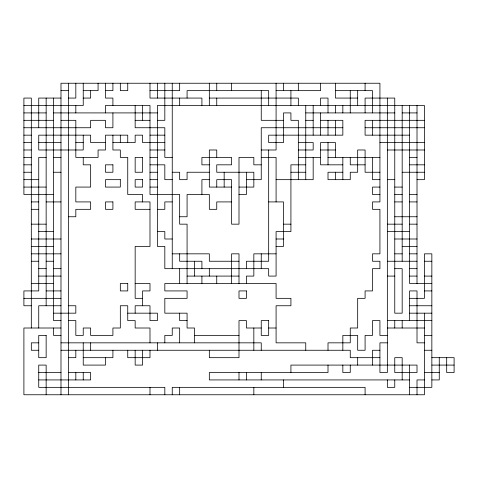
<?xml version="1.0" encoding="UTF-8"?>
<svg xmlns="http://www.w3.org/2000/svg" width="478" height="478" viewBox="0 0 478 478"><rect width="100%" height="100%" fill="white"/><g stroke="black" fill="none" stroke-linecap="round" stroke-linejoin="round"><path stroke-width="0.72" d="M60.987 90.653L68.402 90.653M83.238 90.653L98.074 90.653L98.074 83.238M105.489 90.653L112.91 90.653L112.91 83.238M149.99 90.653L179.662 90.653L179.662 83.238M276.087 90.653L320.589 90.653L320.589 83.238M335.425 90.653L372.511 90.653L372.511 112.91M60.987 98.074L38.736 98.074L38.736 127.74M68.402 98.074L75.823 98.074L75.823 83.238M83.238 98.074L90.653 98.074L90.653 90.653M209.328 98.074L298.338 98.074L298.338 105.489M357.675 98.074L335.425 98.074L335.425 83.238M23.9 105.489L83.238 105.489L83.238 83.238M23.9 112.91L46.151 112.91M53.572 112.91L157.411 112.91M305.753 112.91L394.762 112.91M402.177 112.91L417.013 112.91M23.9 120.325L53.572 120.325M60.987 120.325L75.823 120.325L75.823 157.411L98.074 157.411L98.074 149.99L105.489 149.99L105.489 135.16L127.74 135.16L127.74 142.575M135.16 120.325L149.99 120.325M157.411 120.325L164.826 120.325L164.826 83.238M283.502 120.325L261.251 120.325L261.251 90.653M305.753 120.325L313.174 120.325M320.589 120.325L342.84 120.325L342.84 135.16L268.672 135.16L268.672 142.575L283.502 142.575L283.502 112.91L290.923 112.91L290.923 120.325L298.338 120.325L298.338 179.662M424.428 120.325L365.09 120.325L365.09 135.16L409.598 135.16M23.9 127.74L90.653 127.74L90.653 120.325L105.489 120.325L105.489 127.74L112.91 127.74L112.91 112.91M342.84 127.74L261.251 127.74L261.251 179.662L246.415 179.662M365.09 127.74L424.428 127.74M23.9 135.16L31.315 135.16M149.99 135.16L164.826 135.16M23.9 142.575L31.315 142.575M38.736 142.575L60.987 142.575M75.823 142.575L83.238 142.575M105.489 142.575L90.653 142.575L90.653 135.16L38.736 135.16L38.736 149.99L83.238 149.99L83.238 135.16M112.91 142.575L135.16 142.575L135.16 135.16L142.575 135.16L142.575 142.575L164.826 142.575M298.338 142.575L313.174 142.575L313.174 149.99L298.338 149.99M379.926 142.575L424.428 142.575M23.9 149.99L31.315 149.99M149.99 149.99L164.826 149.99M261.251 149.99L276.087 149.99L276.087 83.238M320.589 149.99L335.425 149.99M387.347 149.99L424.428 149.99M23.9 157.411L31.315 157.411M46.151 157.411L38.736 157.411L38.736 290.923L23.9 290.923L23.9 305.753L31.315 305.753M53.572 157.411L60.987 157.411M149.99 157.411L157.411 157.411M172.247 157.411L164.826 157.411L164.826 127.74L135.16 127.74L135.16 105.489M261.251 157.411L276.087 157.411L276.087 201.913M298.338 157.411L320.589 157.411M328.01 157.411L379.926 157.411M409.598 157.411L417.013 157.411M23.9 164.826L31.315 164.826M149.99 164.826L164.826 164.826L164.826 179.662L172.247 179.662M209.328 164.826L201.913 164.826L201.913 157.411L231.585 157.411L231.585 164.826L216.749 164.826L216.749 172.247L253.836 172.247L253.836 187.077L239 187.077M261.251 164.826L253.836 164.826L253.836 157.411L239 157.411L239 224.164L231.585 224.164L231.585 179.662L216.749 179.662L216.749 187.077M305.753 164.826L290.923 164.826L290.923 231.585L276.087 231.585L276.087 276.087L268.672 276.087L268.672 268.672L164.826 268.672L164.826 246.415L157.411 246.415L157.411 105.489L424.428 105.489L424.428 179.662L417.013 179.662M342.84 164.826L320.589 164.826L320.589 142.575L335.425 142.575L335.425 157.411M365.09 164.826L350.26 164.826L350.26 157.411M409.598 164.826L424.428 164.826M23.9 172.247L31.315 172.247M53.572 172.247L60.987 172.247M149.99 172.247L157.411 172.247M172.247 172.247L179.662 172.247L179.662 179.662L187.077 179.662L187.077 172.247L209.328 172.247M290.923 172.247L305.753 172.247M342.84 172.247L328.01 172.247L328.01 179.662L350.26 179.662L350.26 172.247L357.675 172.247L357.675 149.99L365.09 149.99L365.09 172.247L379.926 172.247M402.177 172.247L424.428 172.247M23.9 179.662L38.736 179.662M149.99 179.662L157.411 179.662M209.328 179.662L201.913 179.662L201.913 194.498M276.087 179.662L313.174 179.662L313.174 157.411M379.926 179.662L372.511 179.662L372.511 157.411M387.347 179.662L394.762 179.662M23.9 187.077L46.151 187.077M149.99 187.077L157.411 187.077M231.585 187.077L209.328 187.077L209.328 149.99L216.749 149.99L216.749 157.411M379.926 187.077L372.511 187.077L372.511 194.498L379.926 194.498M394.762 187.077L402.177 187.077M53.572 194.498L23.9 194.498L23.9 98.074L31.315 98.074L31.315 328.01M239 194.498L246.415 194.498L246.415 172.247M394.762 194.498L402.177 194.498M409.598 194.498L417.013 194.498M31.315 201.913L38.736 201.913M46.151 201.913L60.987 201.913M172.247 201.913L164.826 201.913L164.826 209.328L157.411 209.328M231.585 201.913L216.749 201.913L216.749 209.328L209.328 209.328L209.328 194.498L187.077 194.498L187.077 216.749L179.662 216.749M268.672 201.913L283.502 201.913L283.502 246.415L276.087 246.415M394.762 201.913L402.177 201.913M409.598 201.913L417.013 201.913M31.315 209.328L38.736 209.328M149.99 209.328L135.16 209.328L135.16 201.913L149.99 201.913L149.99 246.415L135.16 246.415L135.16 298.338L142.575 298.338M68.402 216.749L75.823 216.749L75.823 209.328L90.653 209.328L90.653 201.913L75.823 201.913L75.823 187.077L90.653 187.077L90.653 164.826L83.238 164.826L83.238 157.411M394.762 216.749L417.013 216.749M31.315 224.164L46.151 224.164M283.502 224.164L290.923 224.164M387.347 224.164L402.177 224.164M409.598 224.164L417.013 224.164M38.736 231.585L53.572 231.585M157.411 231.585L164.826 231.585L164.826 239L172.247 239M387.347 231.585L409.598 231.585M31.315 239L60.987 239M276.087 239L283.502 239M394.762 239L417.013 239M31.315 246.415L53.572 246.415M402.177 246.415L417.013 246.415M31.315 253.836L60.987 253.836M172.247 253.836L209.328 253.836L209.328 261.251L239 261.251M276.087 253.836L253.836 253.836L253.836 276.087L246.415 276.087L246.415 283.502M394.762 253.836L402.177 253.836M409.598 253.836L417.013 253.836M31.315 261.251L38.736 261.251M46.151 261.251L53.572 261.251M387.347 261.251L417.013 261.251M424.428 261.251L431.849 261.251M38.736 268.672L46.151 268.672M53.572 268.672L60.987 268.672M394.762 268.672L402.177 268.672L402.177 313.174L394.762 313.174L394.762 98.074L365.09 98.074L365.09 112.91M409.598 268.672L417.013 268.672M38.736 276.087L60.987 276.087M187.077 276.087L239 276.087M387.347 276.087L394.762 276.087M409.598 276.087L417.013 276.087M424.428 276.087L431.849 276.087M31.315 283.502L53.572 283.502M135.16 283.502L149.99 283.502L149.99 290.923L142.575 290.923L142.575 305.753M431.849 283.502L409.598 283.502L409.598 105.489M46.151 290.923L60.987 290.923M424.428 290.923L431.849 290.923M23.9 298.338L60.987 298.338M409.598 298.338L424.428 298.338L424.428 253.836L431.849 253.836L431.849 387.347L409.598 387.347M60.987 305.753L38.736 305.753L38.736 328.01M68.402 305.753L75.823 305.753L75.823 313.174L53.572 313.174M409.598 305.753L431.849 305.753M127.74 313.174L157.411 313.174L157.411 320.589L149.99 320.589L149.99 305.753L135.16 305.753L135.16 313.174M409.598 313.174L431.849 313.174M60.987 320.589L53.572 320.589L53.572 98.074M68.402 320.589L75.823 320.589L75.823 335.425L83.238 335.425L83.238 328.01L90.653 328.01L90.653 335.425L112.91 335.425L112.91 328.01L120.325 328.01L120.325 305.753L127.74 305.753L127.74 320.589L135.16 320.589L135.16 328.01L149.99 328.01L149.99 342.84M187.077 320.589L179.662 320.589L179.662 313.174M387.347 320.589L431.849 320.589M60.987 328.01L23.9 328.01L23.9 394.762L424.428 394.762L424.428 313.174M261.251 328.01L246.415 328.01L246.415 320.589L239 320.589L239 357.675L209.328 357.675L209.328 350.26M268.672 328.01L276.087 328.01M387.347 328.01L424.428 328.01M60.987 335.425L53.572 335.425L53.572 328.01M194.498 335.425L239 335.425M387.347 335.425L379.926 335.425L379.926 320.589L372.511 320.589L372.511 335.425L365.09 335.425L365.09 350.26L357.675 350.26L357.675 335.425L342.84 335.425L342.84 350.26M424.428 335.425L431.849 335.425M38.736 342.84L31.315 342.84L31.315 350.26L38.736 350.26M60.987 342.84L261.251 342.84L261.251 350.26M387.347 342.84L379.926 342.84L379.926 372.511L387.347 372.511L387.347 98.074M424.428 342.84L417.013 342.84L417.013 290.923L409.598 290.923L409.598 320.589M60.987 350.26L350.26 350.26L350.26 357.675L379.926 357.675M379.926 350.26L372.511 350.26L372.511 365.09M424.428 350.26L431.849 350.26M68.402 357.675L75.823 357.675L75.823 350.26M83.238 357.675L112.91 357.675L112.91 350.26M431.849 357.675L454.1 357.675L454.1 372.511L446.685 372.511L446.685 357.675M431.849 365.09L454.1 365.09M38.736 372.511L60.987 372.511M68.402 372.511L90.653 372.511L90.653 379.926L38.736 379.926M424.428 372.511L439.264 372.511M409.598 379.926L209.328 379.926L209.328 372.511L328.01 372.511L328.01 365.09M424.428 379.926L417.013 379.926L417.013 394.762M431.849 379.926L439.264 379.926L439.264 357.675M417.013 105.489L417.013 283.502M409.598 365.09L409.598 394.762M402.177 105.489L402.177 261.251M402.177 320.589L402.177 328.01M402.177 379.926L402.177 357.675L394.762 357.675L394.762 372.511L417.013 372.511L417.013 365.09L290.923 365.09L290.923 372.511M394.762 320.589L394.762 328.01M394.762 379.926L394.762 387.347L387.347 387.347L387.347 379.926M372.511 120.325L372.511 135.16M365.09 83.238L365.09 90.653M365.09 394.762L365.09 387.347L172.247 387.347L172.247 394.762M357.675 90.653L357.675 105.489M357.675 357.675L357.675 365.09M350.26 90.653L350.26 112.91M350.26 365.09L350.26 372.511L342.84 372.511L342.84 365.09M342.84 105.489L342.84 112.91M342.84 157.411L342.84 179.662M335.425 105.489L335.425 112.91M335.425 120.325L335.425 135.16M335.425 172.247L335.425 179.662M328.01 112.91L328.01 98.074L320.589 98.074L320.589 105.489M328.01 120.325L328.01 135.16M328.01 142.575L328.01 164.826M328.01 350.26L328.01 342.84L350.26 342.84L350.26 328.01L357.675 328.01L357.675 298.338L365.09 298.338L365.09 290.923L372.511 290.923L372.511 268.672L379.926 268.672L379.926 261.251L372.511 261.251L372.511 253.836L379.926 253.836L379.926 209.328L372.511 209.328L372.511 201.913L379.926 201.913L379.926 83.238L60.987 83.238L60.987 394.762M320.589 112.91L320.589 135.16M313.174 105.489L313.174 135.16M305.753 105.489L305.753 179.662M305.753 350.26L305.753 342.84L276.087 342.84L276.087 305.753L290.923 305.753L290.923 298.338L276.087 298.338L276.087 283.502L164.826 283.502L164.826 290.923L187.077 290.923L187.077 298.338L164.826 298.338L164.826 313.174L187.077 313.174L187.077 328.01L194.498 328.01L194.498 342.84M298.338 83.238L298.338 90.653M290.923 90.653L290.923 105.489M283.502 83.238L283.502 90.653M283.502 379.926L283.502 387.347M268.672 105.489L268.672 90.653L187.077 90.653L187.077 98.074M268.672 149.99L268.672 261.251L246.415 261.251L246.415 268.672M261.251 253.836L261.251 268.672M261.251 372.511L261.251 379.926M253.836 328.01L253.836 350.26M253.836 387.347L253.836 394.762M246.415 372.511L246.415 379.926M239 283.502L239 253.836L231.585 253.836L231.585 283.502M239 372.511L239 379.926M231.585 83.238L231.585 90.653M224.164 172.247L224.164 187.077M216.749 83.238L216.749 90.653M216.749 98.074L216.749 105.489M216.749 276.087L216.749 283.502M209.328 83.238L209.328 105.489M209.328 268.672L209.328 276.087M201.913 105.489L201.913 98.074L149.99 98.074L149.99 83.238M201.913 268.672L201.913 261.251L179.662 261.251L179.662 253.836M201.913 276.087L201.913 283.502M194.498 261.251L194.498 276.087M187.077 283.502L187.077 224.164L179.662 224.164L179.662 194.498L149.99 194.498L149.99 105.489L105.489 105.489L105.489 112.91M179.662 98.074L179.662 105.489M179.662 268.672L179.662 283.502M179.662 342.84L179.662 328.01L172.247 328.01L172.247 335.425L164.826 335.425L164.826 342.84M179.662 387.347L179.662 394.762M172.247 83.238L172.247 268.672M164.826 394.762L164.826 387.347L38.736 387.347L38.736 365.09L46.151 365.09L46.151 394.762M157.411 83.238L157.411 98.074M157.411 342.84L157.411 350.26M149.99 350.26L149.99 357.675L127.74 357.675L127.74 350.26M149.99 387.347L149.99 394.762M142.575 105.489L142.575 120.325M142.575 201.913L142.575 194.498L127.74 194.498L127.74 157.411L120.325 157.411L120.325 149.99L112.91 149.99L112.91 135.16M142.575 350.26L142.575 365.09L135.16 365.09L135.16 350.26M127.74 83.238L127.74 90.653L120.325 90.653L120.325 83.238M120.325 135.16L120.325 142.575M112.91 105.489L112.91 98.074L105.489 98.074L105.489 83.238M105.489 357.675L105.489 365.09L83.238 365.09L83.238 342.84M90.653 342.84L90.653 350.26M83.238 372.511L83.238 379.926M75.823 105.489L75.823 112.91M75.823 372.511L75.823 379.926M68.402 83.238L68.402 394.762M46.151 98.074L46.151 305.753M142.575 157.411L135.16 157.411L135.16 172.247L142.575 172.247L142.575 157.411M112.91 164.826L105.489 164.826L105.489 172.247L112.91 172.247L112.91 164.826M120.325 179.662L105.489 179.662L105.489 187.077L120.325 187.077L120.325 179.662M142.575 179.662L135.16 179.662L135.16 187.077L142.575 187.077L142.575 179.662M112.91 201.913L105.489 201.913L105.489 209.328L112.91 209.328L112.91 201.913M127.74 283.502L120.325 283.502L120.325 290.923L127.74 290.923L127.74 283.502M246.415 290.923L239 290.923L239 298.338L246.415 298.338L246.415 290.923M268.672 320.589L261.251 320.589L261.251 335.425L268.672 335.425L268.672 320.589M46.151 335.425L38.736 335.425L38.736 357.675L46.151 357.675L46.151 335.425"/></g></svg>
